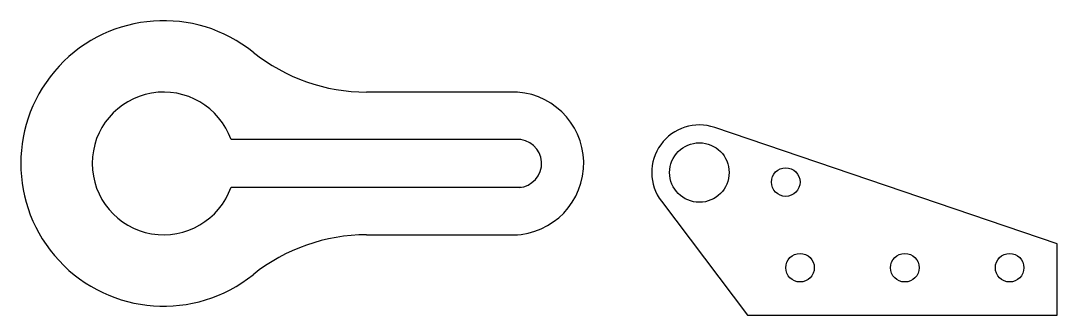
# Model space of a CAD drawing. Header units: inches. Extents: x -127 to 90, y 13 to 74.
import ezdxf

# ---------------------------------------------------------------- set-up
doc = ezdxf.new("R2010")
doc.units = ezdxf.units.IN
doc.header["$MEASUREMENT"] = 0

msp = doc.modelspace()

# ---------------------------------------------------------------- linework, layer by layer
for p, q in [((-23.12, 59.48), (-54.8, 59.48)), ((-22.4, 49.48), (-83.26, 49.48)), ((-23.12, 49.48), (-23.12, 49.53)), ((-83.26, 39.48), (-22.4, 39.48)), ((-23.12, 39.43), (-23.12, 39.48)), ((-54.8, 29.48), (-23.12, 29.48))]:
    msp.add_line(p, q)
msp.add_lwpolyline([(7.07, 36.53), (25.18, 12.56), (90.18, 12.56), (90.18, 12.56), (90.18, 22.56), (90.18, 27.56), (18.27, 52.03, 0.73901)], format="xyb", close=True)
for centre, radius in [((15.05, 42.56), 6.25), ((33.18, 40.56), 3), ((36.18, 22.56), 3), ((58.18, 22.56), 3), ((80.18, 22.56), 3)]:
    msp.add_circle(centre, radius)
for centre, radius, start, end in [((-97.4, 44.48), 30, 51.2067, 308.7933), ((-54.8, 97.48), 38, 231.2067, 270), ((-97.4, 44.48), 15, 19.4712, 340.5288), ((-24.27, 44.48), 15.04, 265.6153, 85.6153), ((-23.12, 44.48), 5.05, 261.9053, 81.9053), ((-54.8, -8.52), 38, 90, 128.7933)]:
    msp.add_arc(centre, radius, start, end)

doc.saveas('drawing.dxf')
